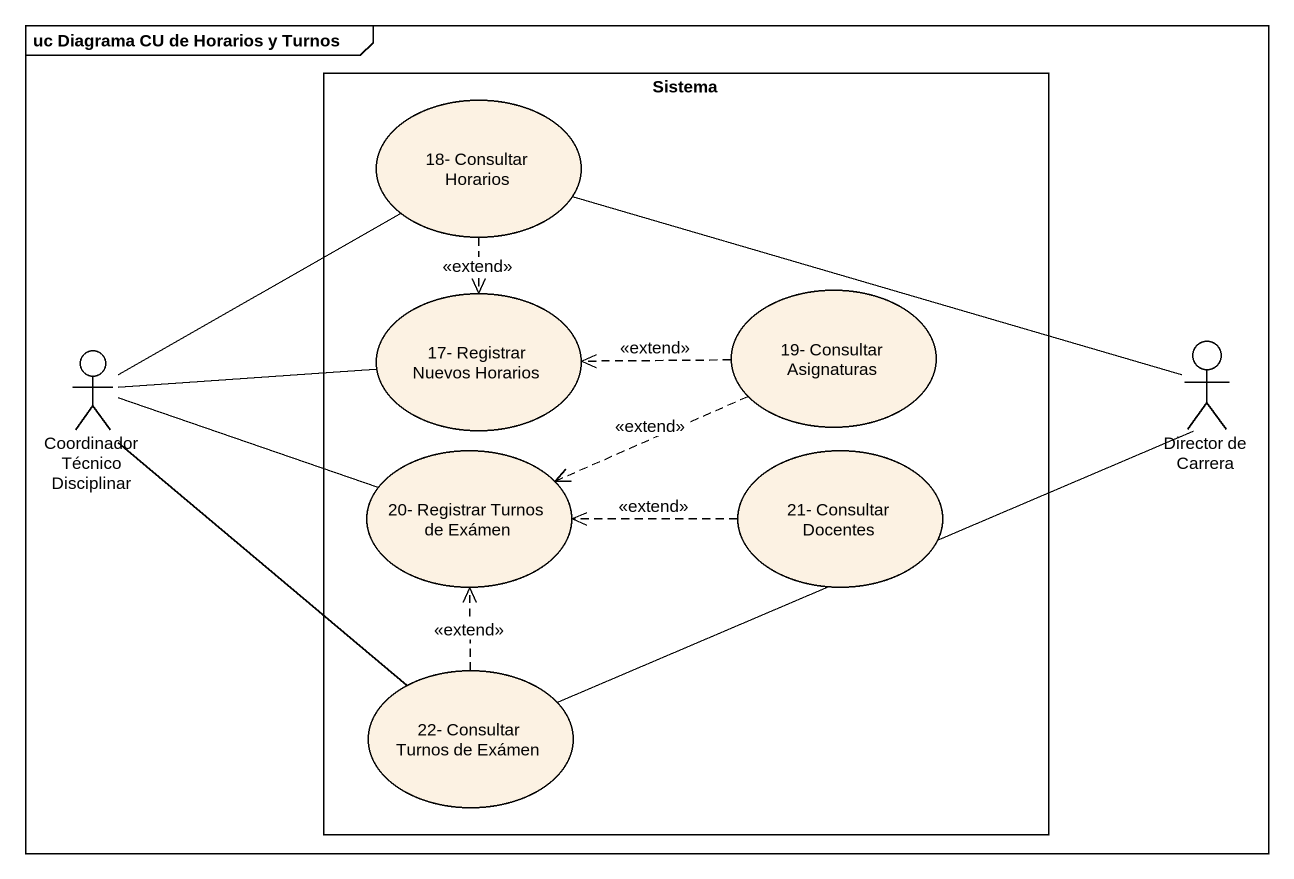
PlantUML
@startuml
mainframe uc Diagrama CU de Horarios y Turnos
rectangle Sistema {
  usecase "18- Consultar Horarios" as u18_Consultar_Horarios #FCF2E3
  usecase "17- Registrar Nuevos Horarios" as u17_Registrar_Nuevos_Horarios #FCF2E3
  usecase "19- Consultar Asignaturas" as u19_Consultar_Asignaturas #FCF2E3
  usecase "20- Registrar Turnos de Exámen" as u20_Registrar_Turnos_de #FCF2E3
  usecase "21- Consultar Docentes" as u21_Consultar_Docentes #FCF2E3
  usecase "22- Consultar Turnos de Exámen" as u22_Consultar_Turnos_de #FCF2E3
}
actor "Coordinador Técnico Disciplinar" as Coordinador_Técnico
actor "Director de Carrera" as Director_de_Carrera
u18_Consultar_Horarios ..> u17_Registrar_Nuevos_Horarios : <<extend>>
u18_Consultar_Horarios -right- Director_de_Carrera
u19_Consultar_Asignaturas .left.> u17_Registrar_Nuevos_Horarios : <<extend>>
u19_Consultar_Asignaturas .left.> u20_Registrar_Turnos_de : <<extend>>
Coordinador_Técnico -up- u18_Consultar_Horarios
Coordinador_Técnico -right- u17_Registrar_Nuevos_Horarios
Coordinador_Técnico -right- u20_Registrar_Turnos_de
Coordinador_Técnico -- u22_Consultar_Turnos_de
Director_de_Carrera -left- u22_Consultar_Turnos_de
u21_Consultar_Docentes .left.> u20_Registrar_Turnos_de : <<extend>>
u22_Consultar_Turnos_de .up.> u20_Registrar_Turnos_de : <<extend>>
@enduml
